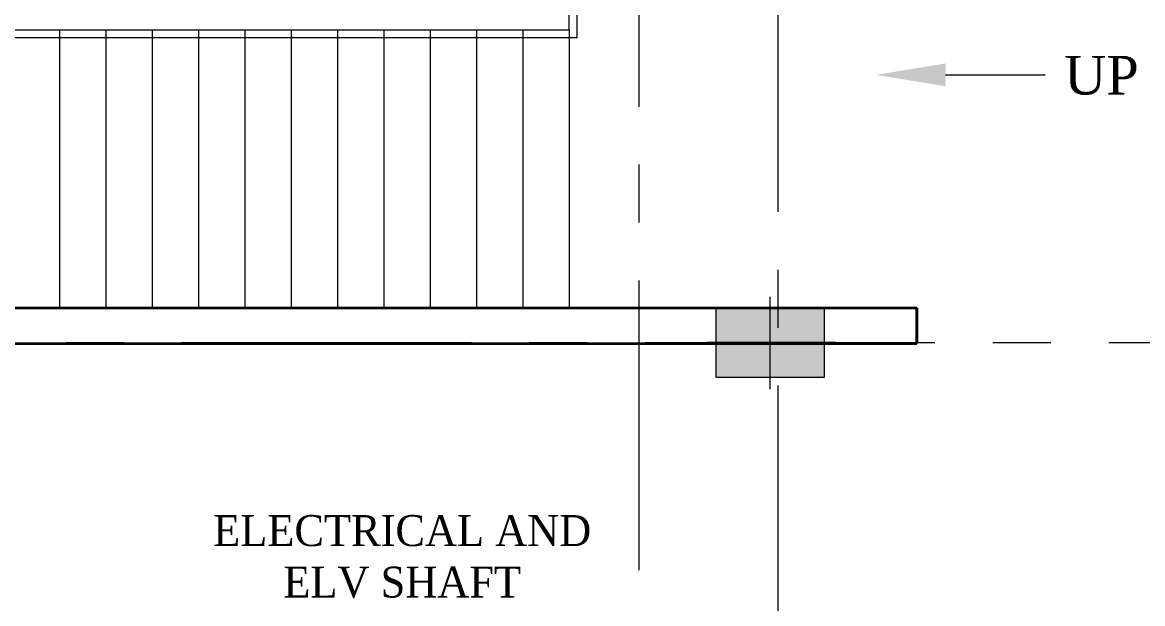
# Model space of a CAD drawing. Header units: inches. Extents: x 1789308 to 1948517, y 1504002 to 1708835.
# Drawn here: x 1895957 to 1897407, y 1670628 to 1671380 of the extents above; entities that cross this region are included whole.
import ezdxf
from ezdxf import colors
from ezdxf.entities.mleader import LeaderData, LeaderLine
from ezdxf.math import Vec2, Vec3

# ---------------------------------------------------------------- set-up
doc = ezdxf.new("R2010")
doc.units = ezdxf.units.IN
doc.header["$LTSCALE"] = 0.015
doc.header["$MEASUREMENT"] = 0
doc.linetypes.add('$DDT_AUDIT_GENERATED_(C)', pattern=[0])
doc.linetypes.add('CENTER', pattern=[2, 1.25, -0.25, 0.25, -0.25])
for name, color, linetype, lineweight in [('COLUMN - HACTH - STR', 25, '$DDT_AUDIT_GENERATED_(C)', 15), ('COLUMN - STR', 6, 'Continuous', 15), ('GRID - COLUMN - STR', 251, 'CENTER', 15), ('RAILING', 15, 'Continuous', 9), ('SECTION -  LINE - STR', 3, 'Continuous', 20), ('STAIRCASE', 161, 'Continuous', 13), ('TEXT', 7, 'Continuous', 5), ('wall', 1, 'Continuous', 35)]:
    doc.layers.add(name, color=color, linetype=linetype, lineweight=lineweight)
doc.layers.add('XREF_DIRECTOR RESIDENCE$0$A- Text', color=4, linetype='Continuous')
doc.styles.add('DIM 400', font='times.ttf', dxfattribs={"height": 400})
doc.styles.add('Scale M 100', font='times.ttf', dxfattribs={"width": 0.95, "height": 350})
doc.styles.add('XREF_DIRECTOR RESIDENCE$0$Scale M 75', font='times.ttf', dxfattribs={"height": 150})

# ---------------------------------------------------------------- blocks, each defined once
blk = doc.blocks.new('450X700')
at = {"layer": 'COLUMN - HACTH - STR'}
blk.add_hatch(color=256, dxfattribs=at).paths.add_polyline_path([(0, 0), (0, -700), (450, -700), (450, 0)])
at = {"layer": 'COLUMN - STR'}
for p, q in [((225, -773), (225, 59.2)), ((-77.2, -350), (520.4, -350))]:
    blk.add_line(p, q, dxfattribs=at)
blk.add_lwpolyline([(0, 0), (450, 0), (450, -700), (0, -700)], close=True, dxfattribs=at)
blk = doc.blocks.new('A$C1CC35E0C')
at = {"layer": 'GRID - COLUMN - STR', "ltscale": 100000}
for p, q in [((38900.5, 4412.1), (38900.5, -69399.6)), ((39800.5, 3731.9), (39800.5, -68902.7)), ((-12058.7, -7989.7), (88195.3, -7989.7))]:
    blk.add_line(p, q, dxfattribs=at)
at = {"layer": 'RAILING'}
for points in [[(34800.5, -6015), (38500.5, -6015), (38500.5, -5485), (34800.5, -5485)], [(34850.5, -5965), (38450.5, -5965), (38450.5, -5535), (34850.5, -5535)]]:
    blk.add_lwpolyline(points, close=True, dxfattribs=at)
at = {"layer": 'STAIRCASE'}
for p, q in [((35150.5, -5965), (35150.5, -7765)), ((35450.5, -5965), (35450.5, -7765)), ((35750.5, -5965), (35750.5, -7765)), ((36050.5, -5965), (36050.5, -7765)), ((36350.5, -5965), (36350.5, -7765)), ((36650.5, -5965), (36650.5, -7765)), ((36950.5, -5965), (36950.5, -7765)), ((37250.5, -5965), (37250.5, -7765)), ((37550.5, -5965), (37550.5, -7765)), ((37850.5, -5965), (37850.5, -7765)), ((38150.5, -5965), (38150.5, -7765)), ((38450.5, -5965), (38450.5, -7765))]:
    blk.add_line(p, q, dxfattribs=at)
at = {"layer": 'wall'}
for p, q in [((32997, -7765), (40700.5, -7765)), ((40700.5, -7994.7), (40700.5, -7764.7)), ((40700.5, -7765), (40700.5, -7995)), ((32997, -7995), (40700.5, -7995)), ((39795, -7995), (39795, -7995))]:
    blk.add_line(p, q, dxfattribs=at)
at = {"layer": 'COLUMN - STR', "color": 2, "rotation": 90}
blk.add_blockref('450X700', (39400.5, -8214.7), dxfattribs=at)
at = {"layer": 'TEXT', "insert": (35899.6, -9106, 0), "char_height": 200, "width": 2938.461, "attachment_point": 1, "style": 'Scale M 100'}
blk.add_mtext('\\pxqc;ELECTRICAL AND ELV SHAFT', dxfattribs=at)
at = {"layer": 'XREF_DIRECTOR RESIDENCE$0$A- Text', "insert": (41894.8, -6388), "char_height": 250, "attachment_point": 8, "style": 'XREF_DIRECTOR RESIDENCE$0$Scale M 75'}
blk.add_mtext_dynamic_manual_height_columns('UP', width=3325.618, gutter_width=625, heights=[0], dxfattribs=at)
at = {"layer": 'XREF_DIRECTOR RESIDENCE$0$A- Text', "lineweight": -3, "ltscale": 0.01}
ml = blk.add_multileader_mtext('Standard', dxfattribs=at)
ml.set_content('', color=256, style='DIM 400')
ml.set_leader_properties()
ml.build(insert=Vec2(0, 0))
ml.multileader.update_dxf_attribs({"text_right_attachment_type": 6, "dogleg_length": 0.36, "arrow_head_size": 450})
ctx = ml.context
ctx.base_point, ctx.char_height, ctx.arrow_head_size, ctx.landing_gap_size, ctx.plane_origin, ctx.plane_x_axis, ctx.plane_y_axis = Vec3(41529.4, -6257), 0.18, 450, 0.09, Vec3(41093.5, -6256.9), Vec3(-1, 0), Vec3(0, -1)
ctx.right_attachment, ctx.text_align_type = 6, 2
notes = []
notes.append((ctx, [(0, (1, 1, 0), (41528.9, -6256.9), (1, 0), 0.36, [(0, [(40435.6, -6256.9), (41529.3, -6256.9)], 0, [])])]))
ctx.mtext.insert, ctx.mtext.text_direction, ctx.mtext.rotation, ctx.mtext.alignment, ctx.mtext.flow_direction = Vec3(41529.3, -6257), Vec3(-1, 0), 3.141593, 3, 5
for ctx, leaders in notes:
    for number, flags, end, landing, length, lines in leaders:
        leader = LeaderData()
        leader.index, (leader.has_last_leader_line, leader.has_dogleg_vector, leader.attachment_direction) = number, flags
        leader.last_leader_point, leader.dogleg_vector, leader.dogleg_length = Vec3(end), Vec3(landing), length
        for number, points, colour, breaks in lines:
            line = LeaderLine()
            line.index, line.vertices, line.color, line.breaks = number, Vec3.list(points), colors.encode_raw_color(colour), breaks
            leader.lines.append(line)
        ctx.leaders.append(leader)

msp = doc.modelspace()

# ---------------------------------------------------------------- block references
at = {"layer": 'SECTION -  LINE - STR', "xscale": 0.2, "yscale": 0.2, "zscale": 0.2}
msp.add_blockref('A$C1CC35E0C', (1888975.2, 1672563.4), dxfattribs=at)

doc.saveas('drawing.dxf')
